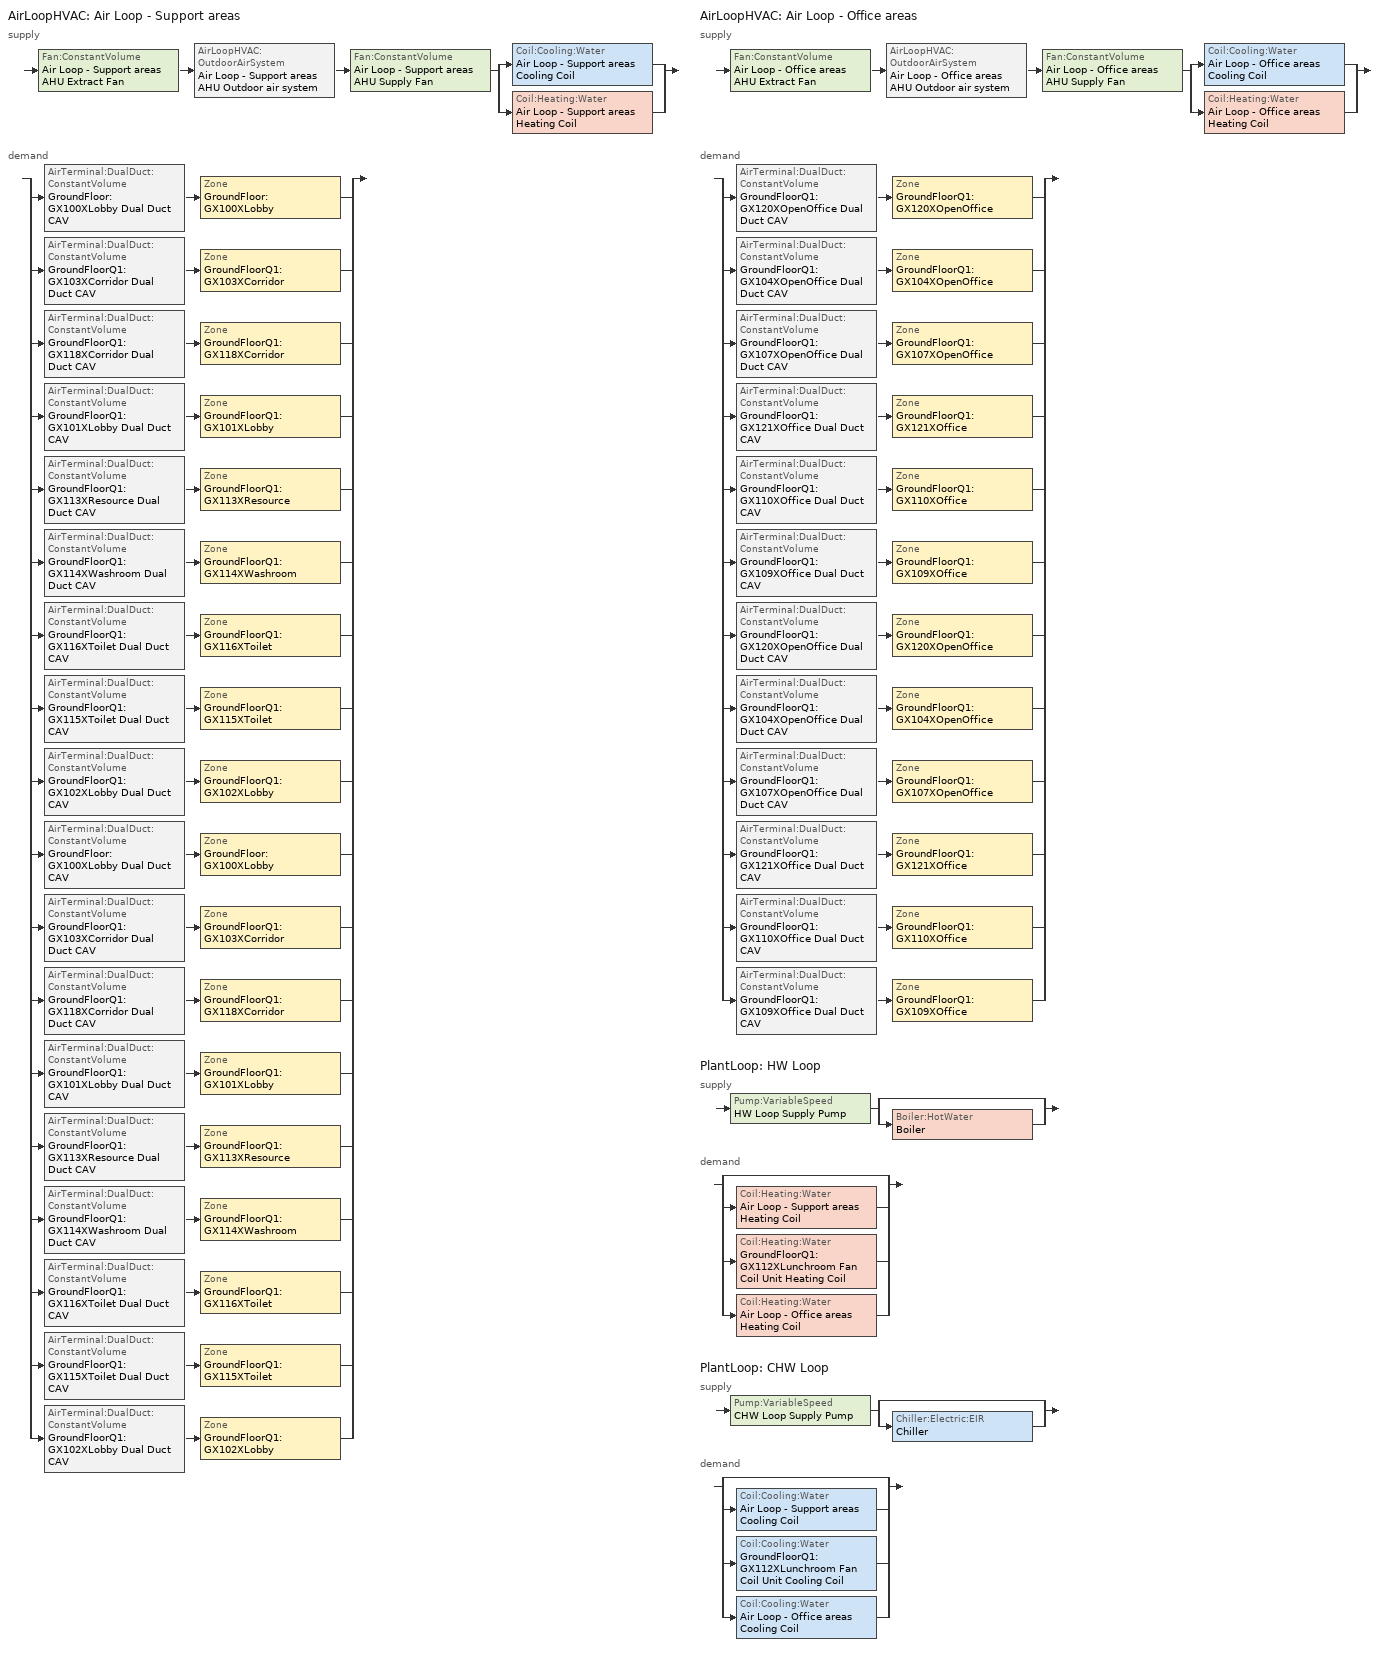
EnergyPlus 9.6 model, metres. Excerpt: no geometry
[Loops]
AirLoopHVAC 'Air Loop - Support areas'
 supply: Fan:ConstantVolume 'Air Loop - Support areas AHU Extract Fan' > AirLoopHVAC:OutdoorAirSystem 'Air Loop - Support areas AHU Outdoor air system' > Fan:ConstantVolume 'Air Loop - Support areas AHU Supply Fan' > split
  | Coil:Cooling:Water 'Air Loop - Support areas Cooling Coil'
  | Coil:Heating:Water 'Air Loop - Support areas Heating Coil'
 demand: split
  | AirTerminal:DualDuct:ConstantVolume 'GroundFloor:GX100XLobby Dual Duct CAV' > Zone 'GroundFloor:GX100XLobby'
  | AirTerminal:DualDuct:ConstantVolume 'GroundFloorQ1:GX103XCorridor Dual Duct CAV' > Zone 'GroundFloorQ1:GX103XCorridor'
  | AirTerminal:DualDuct:ConstantVolume 'GroundFloorQ1:GX118XCorridor Dual Duct CAV' > Zone 'GroundFloorQ1:GX118XCorridor'
  | AirTerminal:DualDuct:ConstantVolume 'GroundFloorQ1:GX101XLobby Dual Duct CAV' > Zone 'GroundFloorQ1:GX101XLobby'
  | AirTerminal:DualDuct:ConstantVolume 'GroundFloorQ1:GX113XResource Dual Duct CAV' > Zone 'GroundFloorQ1:GX113XResource'
  | AirTerminal:DualDuct:ConstantVolume 'GroundFloorQ1:GX114XWashroom Dual Duct CAV' > Zone 'GroundFloorQ1:GX114XWashroom'
  | AirTerminal:DualDuct:ConstantVolume 'GroundFloorQ1:GX116XToilet Dual Duct CAV' > Zone 'GroundFloorQ1:GX116XToilet'
  | AirTerminal:DualDuct:ConstantVolume 'GroundFloorQ1:GX115XToilet Dual Duct CAV' > Zone 'GroundFloorQ1:GX115XToilet'
  | AirTerminal:DualDuct:ConstantVolume 'GroundFloorQ1:GX102XLobby Dual Duct CAV' > Zone 'GroundFloorQ1:GX102XLobby'
  | AirTerminal:DualDuct:ConstantVolume 'GroundFloor:GX100XLobby Dual Duct CAV' > Zone 'GroundFloor:GX100XLobby'
  | AirTerminal:DualDuct:ConstantVolume 'GroundFloorQ1:GX103XCorridor Dual Duct CAV' > Zone 'GroundFloorQ1:GX103XCorridor'
  | AirTerminal:DualDuct:ConstantVolume 'GroundFloorQ1:GX118XCorridor Dual Duct CAV' > Zone 'GroundFloorQ1:GX118XCorridor'
  | AirTerminal:DualDuct:ConstantVolume 'GroundFloorQ1:GX101XLobby Dual Duct CAV' > Zone 'GroundFloorQ1:GX101XLobby'
  | AirTerminal:DualDuct:ConstantVolume 'GroundFloorQ1:GX113XResource Dual Duct CAV' > Zone 'GroundFloorQ1:GX113XResource'
  | AirTerminal:DualDuct:ConstantVolume 'GroundFloorQ1:GX114XWashroom Dual Duct CAV' > Zone 'GroundFloorQ1:GX114XWashroom'
  | AirTerminal:DualDuct:ConstantVolume 'GroundFloorQ1:GX116XToilet Dual Duct CAV' > Zone 'GroundFloorQ1:GX116XToilet'
  | AirTerminal:DualDuct:ConstantVolume 'GroundFloorQ1:GX115XToilet Dual Duct CAV' > Zone 'GroundFloorQ1:GX115XToilet'
  | AirTerminal:DualDuct:ConstantVolume 'GroundFloorQ1:GX102XLobby Dual Duct CAV' > Zone 'GroundFloorQ1:GX102XLobby'
AirLoopHVAC 'Air Loop - Office areas'
 supply: Fan:ConstantVolume 'Air Loop - Office areas AHU Extract Fan' > AirLoopHVAC:OutdoorAirSystem 'Air Loop - Office areas AHU Outdoor air system' > Fan:ConstantVolume 'Air Loop - Office areas AHU Supply Fan' > split
  | Coil:Cooling:Water 'Air Loop - Office areas Cooling Coil'
  | Coil:Heating:Water 'Air Loop - Office areas Heating Coil'
 demand: split
  | AirTerminal:DualDuct:ConstantVolume 'GroundFloorQ1:GX120XOpenOffice Dual Duct CAV' > Zone 'GroundFloorQ1:GX120XOpenOffice'
  | AirTerminal:DualDuct:ConstantVolume 'GroundFloorQ1:GX104XOpenOffice Dual Duct CAV' > Zone 'GroundFloorQ1:GX104XOpenOffice'
  | AirTerminal:DualDuct:ConstantVolume 'GroundFloorQ1:GX107XOpenOffice Dual Duct CAV' > Zone 'GroundFloorQ1:GX107XOpenOffice'
  | AirTerminal:DualDuct:ConstantVolume 'GroundFloorQ1:GX121XOffice Dual Duct CAV' > Zone 'GroundFloorQ1:GX121XOffice'
  | AirTerminal:DualDuct:ConstantVolume 'GroundFloorQ1:GX110XOffice Dual Duct CAV' > Zone 'GroundFloorQ1:GX110XOffice'
  | AirTerminal:DualDuct:ConstantVolume 'GroundFloorQ1:GX109XOffice Dual Duct CAV' > Zone 'GroundFloorQ1:GX109XOffice'
  | AirTerminal:DualDuct:ConstantVolume 'GroundFloorQ1:GX120XOpenOffice Dual Duct CAV' > Zone 'GroundFloorQ1:GX120XOpenOffice'
  | AirTerminal:DualDuct:ConstantVolume 'GroundFloorQ1:GX104XOpenOffice Dual Duct CAV' > Zone 'GroundFloorQ1:GX104XOpenOffice'
  | AirTerminal:DualDuct:ConstantVolume 'GroundFloorQ1:GX107XOpenOffice Dual Duct CAV' > Zone 'GroundFloorQ1:GX107XOpenOffice'
  | AirTerminal:DualDuct:ConstantVolume 'GroundFloorQ1:GX121XOffice Dual Duct CAV' > Zone 'GroundFloorQ1:GX121XOffice'
  | AirTerminal:DualDuct:ConstantVolume 'GroundFloorQ1:GX110XOffice Dual Duct CAV' > Zone 'GroundFloorQ1:GX110XOffice'
  | AirTerminal:DualDuct:ConstantVolume 'GroundFloorQ1:GX109XOffice Dual Duct CAV' > Zone 'GroundFloorQ1:GX109XOffice'
PlantLoop 'HW Loop'
 supply: Pump:VariableSpeed 'HW Loop Supply Pump' > split
  | bypass
  | Boiler:HotWater 'Boiler'
 demand: split
  | bypass
  | Coil:Heating:Water 'Air Loop - Support areas Heating Coil'
  | Coil:Heating:Water 'GroundFloorQ1:GX112XLunchroom Fan Coil Unit Heating Coil'
  | Coil:Heating:Water 'Air Loop - Office areas Heating Coil'
PlantLoop 'CHW Loop'
 supply: Pump:VariableSpeed 'CHW Loop Supply Pump' > split
  | bypass
  | Chiller:Electric:EIR 'Chiller'
 demand: split
  | bypass
  | Coil:Cooling:Water 'Air Loop - Support areas Cooling Coil'
  | Coil:Cooling:Water 'GroundFloorQ1:GX112XLunchroom Fan Coil Unit Cooling Coil'
  | Coil:Cooling:Water 'Air Loop - Office areas Cooling Coil'
[DesignSpecification:OutdoorAir] Outdoor Air Method=Sum; Outdoor Air Flow per Person {m3/s-person}=0.01; Outdoor Air Flow per Zone Floor Area {m3/s-m2}=0; Outdoor Air Flow per Zone {m3/s}=0; Outdoor Air Flow Air Changes per Hour {1/hr}=0; Outdoor Air Schedule=On 24/7
GroundFloor:GX100XLobby Design Specification Outdoor Air Object; GroundFloorQ1:GX103XCorridor Design Specification Outdoor Air Object; GroundFloorQ1:GX118XCorridor Design Specification Outdoor Air Object; GroundFloorQ1:GX101XLobby Design Specification Outdoor Air Object; GroundFloorQ1:GX113XResource Design Specification Outdoor Air Object; GroundFloorQ1:GX114XWashroom Design Specification Outdoor Air Object; GroundFloorQ1:GX116XToilet Design Specification Outdoor Air Object; GroundFloorQ1:GX115XToilet Design Specification Outdoor Air Object; GroundFloorQ1:GX102XLobby Design Specification Outdoor Air Object; GroundFloorQ1:GX120XOpenOffice Design Specification Outdoor Air Object; GroundFloorQ1:GX104XOpenOffice Design Specification Outdoor Air Object; GroundFloorQ1:GX107XOpenOffice Design Specification Outdoor Air Object; GroundFloorQ1:GX121XOffice Design Specification Outdoor Air Object; GroundFloorQ1:GX110XOffice Design Specification Outdoor Air Object; GroundFloorQ1:GX109XOffice Design Specification Outdoor Air Object; GroundFloorQ1:GX112XLunchroom Design Specification Outdoor Air Object
[DesignSpecification:ZoneAirDistribution] Zone Air Distribution Effectiveness in Cooling Mode=1; Zone Air Distribution Effectiveness in Heating Mode=1; Zone Secondary Recirculation Fraction=0
GroundFloor:GX100XLobby Design Specification Zone Air Distribution Object; GroundFloorQ1:GX103XCorridor Design Specification Zone Air Distribution Object; GroundFloorQ1:GX118XCorridor Design Specification Zone Air Distribution Object; GroundFloorQ1:GX101XLobby Design Specification Zone Air Distribution Object; GroundFloorQ1:GX113XResource Design Specification Zone Air Distribution Object; GroundFloorQ1:GX114XWashroom Design Specification Zone Air Distribution Object; GroundFloorQ1:GX116XToilet Design Specification Zone Air Distribution Object; GroundFloorQ1:GX115XToilet Design Specification Zone Air Distribution Object; GroundFloorQ1:GX102XLobby Design Specification Zone Air Distribution Object; GroundFloorQ1:GX120XOpenOffice Design Specification Zone Air Distribution Object; GroundFloorQ1:GX104XOpenOffice Design Specification Zone Air Distribution Object; GroundFloorQ1:GX107XOpenOffice Design Specification Zone Air Distribution Object; GroundFloorQ1:GX121XOffice Design Specification Zone Air Distribution Object; GroundFloorQ1:GX110XOffice Design Specification Zone Air Distribution Object; GroundFloorQ1:GX109XOffice Design Specification Zone Air Distribution Object; GroundFloorQ1:GX112XLunchroom Design Specification Zone Air Distribution Object
[Sizing:Zone] Zone Cooling Design Supply Air Temperature Input Method=SupplyAirTemperature; Zone Cooling Design Supply Air Temperature {C}=14; Zone Cooling Design Supply Air Temperature Difference {deltaC}=10; Zone Heating Design Supply Air Temperature Input Method=SupplyAirTemperature; Zone Heating Design Supply Air Temperature {C}=50; Zone Heating Design Supply Air Temperature Difference {deltaC}=10; Zone Cooling Design Supply Air Humidity Ratio {kgWater/kgDryAir}=0.009; Zone Heating Design Supply Air Humidity Ratio {kgWater/kgDryAir}=0.004; Zone Heating Sizing Factor=1.25; Zone Cooling Sizing Factor=1.15; Cooling Design Air Flow Method=DesignDay; Cooling Design Air Flow Rate {m3/s}=0; Cooling Minimum Air Flow per Zone Floor Area {m3/s-m2}=0.00076; Cooling Minimum Air Flow {m3/s}=0; Cooling Minimum Air Flow Fraction=0; Heating Design Air Flow Method=DesignDay; Heating Design Air Flow Rate {m3/s}=0; Heating Maximum Air Flow per Zone Floor Area {m3/s-m2}=0.00203; Heating Maximum Air Flow {m3/s}=0.14158; Heating Maximum Air Flow Fraction=0.3; Account for Dedicated Outdoor Air System=No; Dedicated Outdoor Air System Control Strategy=NeutralSupplyAir; Dedicated Outdoor Air Low Setpoint Temperature for Design {C}=autosize; Dedicated Outdoor Air High Setpoint Temperature for Design {C}=autosize
Name | Design Specification Outdoor Air Object | Design Specification Zone Air Distribution Object
GroundFloor:GX100XLobby | GroundFloor:GX100XLobby Design Specification Outdoor Air Object | GroundFloor:GX100XLobby Design Specification Zone Air Distribution Object
GroundFloorQ1:GX103XCorridor | GroundFloorQ1:GX103XCorridor Design Specification Outdoor Air Object | GroundFloorQ1:GX103XCorridor Design Specification Zone Air Distribution Object
GroundFloorQ1:GX118XCorridor | GroundFloorQ1:GX118XCorridor Design Specification Outdoor Air Object | GroundFloorQ1:GX118XCorridor Design Specification Zone Air Distribution Object
GroundFloorQ1:GX101XLobby | GroundFloorQ1:GX101XLobby Design Specification Outdoor Air Object | GroundFloorQ1:GX101XLobby Design Specification Zone Air Distribution Object
GroundFloorQ1:GX113XResource | GroundFloorQ1:GX113XResource Design Specification Outdoor Air Object | GroundFloorQ1:GX113XResource Design Specification Zone Air Distribution Object
GroundFloorQ1:GX114XWashroom | GroundFloorQ1:GX114XWashroom Design Specification Outdoor Air Object | GroundFloorQ1:GX114XWashroom Design Specification Zone Air Distribution Object
GroundFloorQ1:GX116XToilet | GroundFloorQ1:GX116XToilet Design Specification Outdoor Air Object | GroundFloorQ1:GX116XToilet Design Specification Zone Air Distribution Object
GroundFloorQ1:GX115XToilet | GroundFloorQ1:GX115XToilet Design Specification Outdoor Air Object | GroundFloorQ1:GX115XToilet Design Specification Zone Air Distribution Object
GroundFloorQ1:GX102XLobby | GroundFloorQ1:GX102XLobby Design Specification Outdoor Air Object | GroundFloorQ1:GX102XLobby Design Specification Zone Air Distribution Object
GroundFloorQ1:GX120XOpenOffice | GroundFloorQ1:GX120XOpenOffice Design Specification Outdoor Air Object | GroundFloorQ1:GX120XOpenOffice Design Specification Zone Air Distribution Object
GroundFloorQ1:GX104XOpenOffice | GroundFloorQ1:GX104XOpenOffice Design Specification Outdoor Air Object | GroundFloorQ1:GX104XOpenOffice Design Specification Zone Air Distribution Object
GroundFloorQ1:GX107XOpenOffice | GroundFloorQ1:GX107XOpenOffice Design Specification Outdoor Air Object | GroundFloorQ1:GX107XOpenOffice Design Specification Zone Air Distribution Object
GroundFloorQ1:GX121XOffice | GroundFloorQ1:GX121XOffice Design Specification Outdoor Air Object | GroundFloorQ1:GX121XOffice Design Specification Zone Air Distribution Object
GroundFloorQ1:GX110XOffice | GroundFloorQ1:GX110XOffice Design Specification Outdoor Air Object | GroundFloorQ1:GX110XOffice Design Specification Zone Air Distribution Object
GroundFloorQ1:GX109XOffice | GroundFloorQ1:GX109XOffice Design Specification Outdoor Air Object | GroundFloorQ1:GX109XOffice Design Specification Zone Air Distribution Object
GroundFloorQ1:GX112XLunchroom | GroundFloorQ1:GX112XLunchroom Design Specification Outdoor Air Object | GroundFloorQ1:GX112XLunchroom Design Specification Zone Air Distribution Object
[Sizing:System] Type of Load to Size On=Sensible; Design Outdoor Air Flow Rate {m3/s}=autosize; Central Heating Maximum System Air Flow Ratio=1; Preheat Design Temperature {C}=5; Preheat Design Humidity Ratio {kgWater/kgDryAir}=0.008; Precool Design Temperature {C}=11; Precool Design Humidity Ratio {kgWater/kgDryAir}=0.008; Central Cooling Design Supply Air Temperature {C}=12; Central Heating Design Supply Air Temperature {C}=50; Type of Zone Sum to Use=Noncoincident; 100% Outdoor Air in Cooling=No; 100% Outdoor Air in Heating=No; Central Cooling Design Supply Air Humidity Ratio {kgWater/kgDryAir}=0.008; Central Heating Design Supply Air Humidity Ratio {kgWater/kgDryAir}=0.008; Cooling Supply Air Flow Rate Method=Designday; Heating Supply Air Flow Rate Method=Designday; System Outdoor Air Method=ZoneSum; Zone Maximum Outdoor Air Fraction=1; Cooling Design Capacity Method=CoolingDesignCapacity; Cooling Design Capacity {W}=autosize; Heating Design Capacity Method=HeatingDesignCapacity; Heating Design Capacity {W}=autosize; Central Cooling Capacity Control Method=OnOff
Air Loop - Support areas; Air Loop - Office areas
[Sizing:Plant]
Name | Loop Type | Design Loop Exit Temperature {C} | Loop Design Temperature Difference {deltaC}
HW Loop | Heating | 80 | 10
CHW Loop | Cooling | 6 | 4
[ZoneControl:Thermostat] Control Type Schedule=Control type schedule: Always 4
Name | Zone or ZoneList | Control 1
GroundFloor:GX100XLobby Thermostat | GroundFloor:GX100XLobby | GroundFloor:GX100XLobby Dual SP
GroundFloorQ1:GX103XCorridor Thermostat | GroundFloorQ1:GX103XCorridor | GroundFloorQ1:GX103XCorridor Dual SP
GroundFloorQ1:GX118XCorridor Thermostat | GroundFloorQ1:GX118XCorridor | GroundFloorQ1:GX118XCorridor Dual SP
GroundFloorQ1:GX101XLobby Thermostat | GroundFloorQ1:GX101XLobby | GroundFloorQ1:GX101XLobby Dual SP
GroundFloorQ1:GX113XResource Thermostat | GroundFloorQ1:GX113XResource | GroundFloorQ1:GX113XResource Dual SP
GroundFloorQ1:GX114XWashroom Thermostat | GroundFloorQ1:GX114XWashroom | GroundFloorQ1:GX114XWashroom Dual SP
GroundFloorQ1:GX116XToilet Thermostat | GroundFloorQ1:GX116XToilet | GroundFloorQ1:GX116XToilet Dual SP
GroundFloorQ1:GX115XToilet Thermostat | GroundFloorQ1:GX115XToilet | GroundFloorQ1:GX115XToilet Dual SP
GroundFloorQ1:GX102XLobby Thermostat | GroundFloorQ1:GX102XLobby | GroundFloorQ1:GX102XLobby Dual SP
GroundFloorQ1:GX120XOpenOffice Thermostat | GroundFloorQ1:GX120XOpenOffice | GroundFloorQ1:GX120XOpenOffice Dual SP
GroundFloorQ1:GX104XOpenOffice Thermostat | GroundFloorQ1:GX104XOpenOffice | GroundFloorQ1:GX104XOpenOffice Dual SP
GroundFloorQ1:GX107XOpenOffice Thermostat | GroundFloorQ1:GX107XOpenOffice | GroundFloorQ1:GX107XOpenOffice Dual SP
GroundFloorQ1:GX121XOffice Thermostat | GroundFloorQ1:GX121XOffice | GroundFloorQ1:GX121XOffice Dual SP
GroundFloorQ1:GX110XOffice Thermostat | GroundFloorQ1:GX110XOffice | GroundFloorQ1:GX110XOffice Dual SP
GroundFloorQ1:GX109XOffice Thermostat | GroundFloorQ1:GX109XOffice | GroundFloorQ1:GX109XOffice Dual SP
GroundFloorQ1:GX112XLunchroom Thermostat | GroundFloorQ1:GX112XLunchroom | GroundFloorQ1:GX112XLunchroom Dual SP
[ThermostatSetpoint:DualSetpoint] Heating Setpoint Temperature Schedule=Ground floor_AC_Heating set point schedule; Cooling Setpoint Temperature Schedule=Ground floor_AC_Cooling set point schedule
GroundFloor:GX100XLobby Dual SP; GroundFloorQ1:GX103XCorridor Dual SP; GroundFloorQ1:GX118XCorridor Dual SP; GroundFloorQ1:GX101XLobby Dual SP; GroundFloorQ1:GX113XResource Dual SP; GroundFloorQ1:GX114XWashroom Dual SP; GroundFloorQ1:GX116XToilet Dual SP; GroundFloorQ1:GX115XToilet Dual SP; GroundFloorQ1:GX102XLobby Dual SP; GroundFloorQ1:GX120XOpenOffice Dual SP; GroundFloorQ1:GX104XOpenOffice Dual SP; GroundFloorQ1:GX107XOpenOffice Dual SP; GroundFloorQ1:GX121XOffice Dual SP; GroundFloorQ1:GX110XOffice Dual SP; GroundFloorQ1:GX109XOffice Dual SP; GroundFloorQ1:GX112XLunchroom Dual SP
[ZoneHVAC:FourPipeFanCoil]
GroundFloorQ1:GX112XLunchroom Fan Coil Unit: Availability Schedule=On 24/7; Capacity Control Method=ConstantFanVariableFlow; Maximum Supply Air Flow Rate {m3/s}=autosize; Low Speed Supply Air Flow Ratio=0.33; Medium Speed Supply Air Flow Ratio=0.66; Maximum Outdoor Air Flow Rate {m3/s}=0; Supply Air Fan=GroundFloorQ1:GX112XLunchroom Fan Coil Unit Supply Fan; Cooling Coil=GroundFloorQ1:GX112XLunchroom Fan Coil Unit Cooling Coil; Maximum Cold Water Flow Rate {m3/s}=autosize; Minimum Cold Water Flow Rate {m3/s}=0; Cooling Convergence Tolerance=0.001; Heating Coil=GroundFloorQ1:GX112XLunchroom Fan Coil Unit Heating Coil; Maximum Hot Water Flow Rate {m3/s}=autosize; Minimum Hot Water Flow Rate {m3/s}=0; Heating Convergence Tolerance=0.001
[AirTerminal:DualDuct:ConstantVolume] Availability Schedule=On 24/7; Maximum Air Flow Rate {m3/s}=autosize
GroundFloor:GX100XLobby Dual Duct CAV; GroundFloorQ1:GX103XCorridor Dual Duct CAV; GroundFloorQ1:GX118XCorridor Dual Duct CAV; GroundFloorQ1:GX101XLobby Dual Duct CAV; GroundFloorQ1:GX113XResource Dual Duct CAV; GroundFloorQ1:GX114XWashroom Dual Duct CAV; GroundFloorQ1:GX116XToilet Dual Duct CAV; GroundFloorQ1:GX115XToilet Dual Duct CAV; GroundFloorQ1:GX102XLobby Dual Duct CAV; GroundFloorQ1:GX120XOpenOffice Dual Duct CAV; GroundFloorQ1:GX104XOpenOffice Dual Duct CAV; GroundFloorQ1:GX107XOpenOffice Dual Duct CAV; GroundFloorQ1:GX121XOffice Dual Duct CAV; GroundFloorQ1:GX110XOffice Dual Duct CAV; GroundFloorQ1:GX109XOffice Dual Duct CAV
[Zone equipment]
GroundFloor:GX100XLobby: GroundFloor:GX100XLobby Dual Duct CAV
GroundFloorQ1:GX103XCorridor: GroundFloorQ1:GX103XCorridor Dual Duct CAV
GroundFloorQ1:GX118XCorridor: GroundFloorQ1:GX118XCorridor Dual Duct CAV
GroundFloorQ1:GX101XLobby: GroundFloorQ1:GX101XLobby Dual Duct CAV
GroundFloorQ1:GX113XResource: GroundFloorQ1:GX113XResource Dual Duct CAV
GroundFloorQ1:GX114XWashroom: GroundFloorQ1:GX114XWashroom Dual Duct CAV
GroundFloorQ1:GX116XToilet: GroundFloorQ1:GX116XToilet Dual Duct CAV
GroundFloorQ1:GX115XToilet: GroundFloorQ1:GX115XToilet Dual Duct CAV
GroundFloorQ1:GX102XLobby: GroundFloorQ1:GX102XLobby Dual Duct CAV
GroundFloorQ1:GX120XOpenOffice: GroundFloorQ1:GX120XOpenOffice Dual Duct CAV
GroundFloorQ1:GX104XOpenOffice: GroundFloorQ1:GX104XOpenOffice Dual Duct CAV
GroundFloorQ1:GX107XOpenOffice: GroundFloorQ1:GX107XOpenOffice Dual Duct CAV
GroundFloorQ1:GX121XOffice: GroundFloorQ1:GX121XOffice Dual Duct CAV
GroundFloorQ1:GX110XOffice: GroundFloorQ1:GX110XOffice Dual Duct CAV
GroundFloorQ1:GX109XOffice: GroundFloorQ1:GX109XOffice Dual Duct CAV
GroundFloorQ1:GX112XLunchroom: GroundFloorQ1:GX112XLunchroom Fan Coil Unit, GroundFloorQ1:GX112XLunchroom Exhaust fan
[Fan:ConstantVolume] Availability Schedule=On 24/7; Fan Total Efficiency=0.7; Maximum Flow Rate {m3/s}=autosize; Motor Efficiency=0.9; Motor In Airstream Fraction=1
Name | Pressure Rise {Pa}
Air Loop - Support areas AHU Extract Fan; Air Loop - Support areas AHU Supply Fan; Air Loop - Office areas AHU Extract Fan; Air Loop - Office areas AHU Supply Fan | 600
GroundFloorQ1:GX112XLunchroom Fan Coil Unit Supply Fan | 100
[Fan:ZoneExhaust]
GroundFloorQ1:GX112XLunchroom Exhaust fan: Availability Schedule=On 24/7; Fan Total Efficiency=0.6; Pressure Rise {Pa}=125; Maximum Flow Rate {m3/s}=0.1; System Availability Manager Coupling Mode=Coupled
[Coil:Cooling:Water] Availability Schedule=On 24/7; Design Water Flow Rate {m3/s}=autosize; Design Air Flow Rate {m3/s}=autosize; Design Inlet Water Temperature {C}=autosize; Design Inlet Air Temperature {C}=autosize; Design Outlet Air Temperature {C}=autosize; Design Inlet Air Humidity Ratio {kgWater/kgDryAir}=autosize; Design Outlet Air Humidity Ratio {kgWater/kgDryAir}=autosize; Type of Analysis=SimpleAnalysis; Heat Exchanger Configuration=CrossFlow
Air Loop - Support areas Cooling Coil; Air Loop - Office areas Cooling Coil; GroundFloorQ1:GX112XLunchroom Fan Coil Unit Cooling Coil
[Coil:Heating:Water] Availability Schedule=On 24/7; U-Factor Times Area Value {W/K}=autosize; Maximum Water Flow Rate {m3/s}=autosize; Performance Input Method=UFactorTimesAreaAndDesignWaterFlowRate; Rated Capacity {W}=autosize; Rated Inlet Water Temperature {C}=80; Rated Inlet Air Temperature {C}=16; Rated Outlet Water Temperature {C}=70; Rated Outlet Air Temperature {C}=35; Rated Ratio for Air and Water Convection=0.5
Air Loop - Support areas Heating Coil; Air Loop - Office areas Heating Coil; GroundFloorQ1:GX112XLunchroom Fan Coil Unit Heating Coil
[Controller:WaterCoil] Control Variable=Temperature; Actuator Variable=Flow; Controller Convergence Tolerance {deltaC}=autosize; Maximum Actuated Flow {m3/s}=autosize; Minimum Actuated Flow {m3/s}=0
Name | Action
Air Loop - Support areas Heating Coil Controller; Air Loop - Office areas Heating Coil Controller | Normal
Air Loop - Support areas Cooling Coil Controller; Air Loop - Office areas Cooling Coil Controller | Reverse
[Controller:OutdoorAir] Minimum Outdoor Air Flow Rate {m3/s}=autosize; Maximum Outdoor Air Flow Rate {m3/s}=autosize; Economizer Control Type=FixedDryBulb; Economizer Control Action Type=ModulateFlow; Economizer Maximum Limit Dry-Bulb Temperature {C}=26; Economizer Minimum Limit Dry-Bulb Temperature {C}=19; Lockout Type=NoLockout; Minimum Limit Type=FixedMinimum; High Humidity Control=No; High Humidity Outdoor Air Flow Ratio=1; Control High Indoor Humidity Based on Outdoor Humidity Ratio=Yes; Heat Recovery Bypass Control Type=BypassWhenWithinEconomizerLimits
Air Loop - Support areas AHU Outdoor Air Controller; Air Loop - Office areas AHU Outdoor Air Controller
[AirLoopHVAC] Design Supply Air Flow Rate {m3/s}=autosize
Air Loop - Support areas; Air Loop - Office areas
[Pump:VariableSpeed] Design Maximum Flow Rate {m3/s}=autosize; Design Pump Head {Pa}=20000; Design Power Consumption {W}=autosize; Motor Efficiency=0.9; Fraction of Motor Inefficiencies to Fluid Stream=0; Coefficient 1 of the Part Load Performance Curve=0; Coefficient 2 of the Part Load Performance Curve=1; Coefficient 3 of the Part Load Performance Curve=0; Coefficient 4 of the Part Load Performance Curve=0; Design Minimum Flow Rate {m3/s}=0; Pump Control Type=Intermittent
HW Loop Supply Pump; CHW Loop Supply Pump
[Boiler:HotWater]
Boiler: Fuel Type=NaturalGas; Nominal Capacity {W}=autosize; Nominal Thermal Efficiency=0.89; Efficiency Curve Temperature Evaluation Variable=LeavingBoiler; Normalized Boiler Efficiency Curve=CondensingBoilerEff; Design Water Flow Rate {m3/s}=autosize; Minimum Part Load Ratio=0; Maximum Part Load Ratio=1; Optimum Part Load Ratio=1; Water Outlet Upper Temperature Limit {C}=100; Boiler Flow Mode=NotModulated; Parasitic Electric Load {W}=25; Sizing Factor=1
[Chiller:Electric:EIR]
Chiller: Reference Capacity {W}=autosize; Reference COP {W/W}=5.5; Reference Leaving Chilled Water Temperature {C}=6.67; Reference Entering Condenser Fluid Temperature {C}=29.4; Reference Chilled Water Flow Rate {m3/s}=autosize; Reference Condenser Fluid Flow Rate {m3/s}=autosize; Cooling Capacity Function of Temperature Curve=DOE-2 Centrifugal/5.50COP CAPFT; Electric Input to Cooling Output Ratio Function of Temperature Curve=DOE-2 Centrifugal/5.50COP EIRFT; Electric Input to Cooling Output Ratio Function of Part Load Ratio Curve=DOE-2 Centrifugal/5.50COP EIRFPLR; Minimum Part Load Ratio=0.1; Maximum Part Load Ratio=1; Optimum Part Load Ratio=1; Minimum Unloading Ratio=0.1; Condenser Type=AirCooled; Condenser Fan Power Ratio {W/W}=0; Fraction of Compressor Electric Consumption Rejected by Condenser=1; Leaving Chilled Water Lower Temperature Limit {C}=2; Chiller Flow Mode=NotModulated; Design Heat Recovery Water Flow Rate {m3/s}=0; Sizing Factor=1; Basin Heater Capacity {W/K}=0; Basin Heater Setpoint Temperature {C}=2; Basin Heater Operating Schedule=On 24/7; Condenser Heat Recovery Relative Capacity Fraction=1
[PlantLoop] Maximum Loop Flow Rate {m3/s}=autosize; Minimum Loop Flow Rate {m3/s}=0; Plant Loop Volume {m3}=autocalculate; Load Distribution Scheme=SequentialLoad; Plant Loop Demand Calculation Scheme=SingleSetpoint; Common Pipe Simulation=None; Pressure Simulation Type=None
Name | Fluid Type | Plant Equipment Operation Scheme | Maximum Loop Temperature {C} | Minimum Loop Temperature {C} | User Defined Fluid Type
HW Loop | Water | HW Loop Operation | 100 | 10
CHW Loop | UserDefinedFluidType | CHW Loop Operation | 80 | 0 | CHW Loop Glycol Concentration
[PlantEquipmentList]
HW Loop  Scheme 1 Range 1 Equipment List: Boiler
CHW Loop Scheme 1 Range 1 Equipment List: Chiller
[PlantEquipmentOperation:CoolingLoad]
CHW Loop Scheme 1: Load Range 1 Lower Limit {W}=0; Load Range 1 Upper Limit {W}=1e+15; Range 1 Equipment List=CHW Loop Scheme 1 Range 1 Equipment List
[PlantEquipmentOperation:HeatingLoad]
HW Loop Scheme 1: Load Range 1 Lower Limit {W}=0; Load Range 1 Upper Limit {W}=1e+15; Range 1 Equipment List=HW Loop  Scheme 1 Range 1 Equipment List
[PlantEquipmentOperationSchemes] Control Scheme 1 Schedule=On 24/7
Name | Control Scheme 1
HW Loop Operation | HW Loop Scheme 1
CHW Loop Operation | CHW Loop Scheme 1
[SetpointManager:MixedAir] Control Variable=Temperature
Name | Setpoint Node or NodeList
Air Loop - Support areas AHU Outdoor air system Mixed Air Manager | Air Loop - Support areas AHU Mixed Air Outlet
Air Loop - Office areas AHU Outdoor air system Mixed Air Manager | Air Loop - Office areas AHU Mixed Air Outlet
[Schedule:Compact]
On 24/7: Through: 12/31, For: AllDays, Until: 24:00, 1
Control type schedule: Always 4: Through: 12/31, For: AllDays, Until: 24:00, 4
Ground floor_AC_Heating set point schedule: Through: 12/31, For: Weekdays SummerDesignDay WinterDesignDay, Until: 07:00, 0, Until: 18:00, 21, Until: 24:00, 0, For: Weekends, Until: 24:00, 0, For: AllOtherDays, Until: 24:00, 0
Ground floor_AC_Cooling set point schedule: Through: 12/31, For: Weekdays SummerDesignDay WinterDesignDay, Until: 07:00, 40, Until: 18:00, 22, Until: 24:00, 40, For: Weekends, Until: 24:00, 40, For: AllOtherDays, Until: 24:00, 40
[Curve:Quadratic]
DOE-2 Centrifugal/5.50COP EIRFPLR: Coefficient1 Constant=0.222903; Coefficient2 x=0.313387; Coefficient3 x**2=0.46371; Minimum Value of x=0; Maximum Value of x=1
[Curve:Biquadratic]
Name | Coefficient1 Constant | Coefficient2 x | Coefficient3 x**2 | Coefficient4 y | Coefficient5 y**2 | Coefficient6 x*y | Minimum Value of x | Maximum Value of x | Minimum Value of y | Maximum Value of y
DOE-2 Centrifugal/5.50COP CAPFT | 0.257183 | 0.0387941 | -0.00021648 | 0.0467389 | -0.000940235 | -0.000342491 | 5 | 10 | 24 | 35
DOE-2 Centrifugal/5.50COP EIRFT | 0.933679 | -0.0581992 | 0.00449937 | 0.00242947 | 0.000485893 | -0.00121473 | 5 | 10 | 24 | 35
CondensingBoilerEff | 1.12497 | 0.0149639 | -0.0259983 | 0 | -1.40464e-06 | -0.00153624 | 0.1 | 1 | 30 | 85
